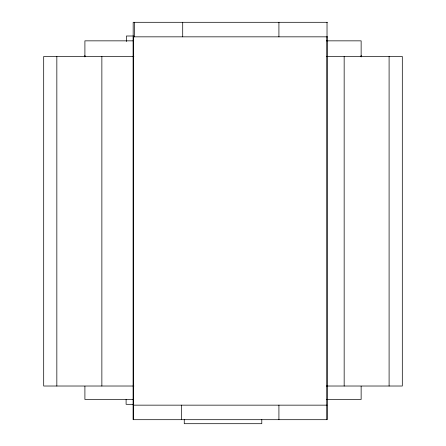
<?xml version="1.0" encoding="UTF-8"?>
<svg xmlns="http://www.w3.org/2000/svg" width="446" height="446" viewBox="0 0 446 446"><rect width="100%" height="100%" fill="white"/><g stroke="black" fill="none" stroke-linecap="round" stroke-linejoin="round"><path stroke-width="0.67" d="M56.837 386.024L56.843 56.48M84.907 386.236L84.907 399.471L133.61 399.471M84.907 56.865L84.907 40.848L133.61 40.848M101.866 386.024L101.866 56.48M126.101 399.471L126.101 404.316L133.549 404.316M126.424 41.539L126.424 36.003L133.822 36.003M134.608 36.84L134.608 22.3M182.709 36.84L182.709 22.3M184.254 419.547L184.254 423.7L261.791 423.7L261.791 419.547M278.917 36.84L278.917 22.3M327.409 22.3L133.176 22.3L133.176 419.692L327.024 419.692L327.024 22.3M361.137 386.236L361.137 399.471L326.349 399.471M361.137 56.865L361.137 40.848L326.349 40.848M327.409 36.84L133.248 36.84L133.248 419.692M133.895 56.48L43.691 56.48L43.691 386.019L133.895 386.024M326.355 56.48L402.309 56.48L402.309 386.019L326.355 386.019M133.248 405.152L327.024 405.152M344.161 56.48L344.167 386.024M389.096 56.48L389.102 386.024M361.137 55.388L361.137 56.781M327.024 36.84L327.024 419.692M278.917 405.152L278.917 419.692M181.349 405.152L181.349 419.692M84.907 55.388L84.907 56.781"/></g></svg>
